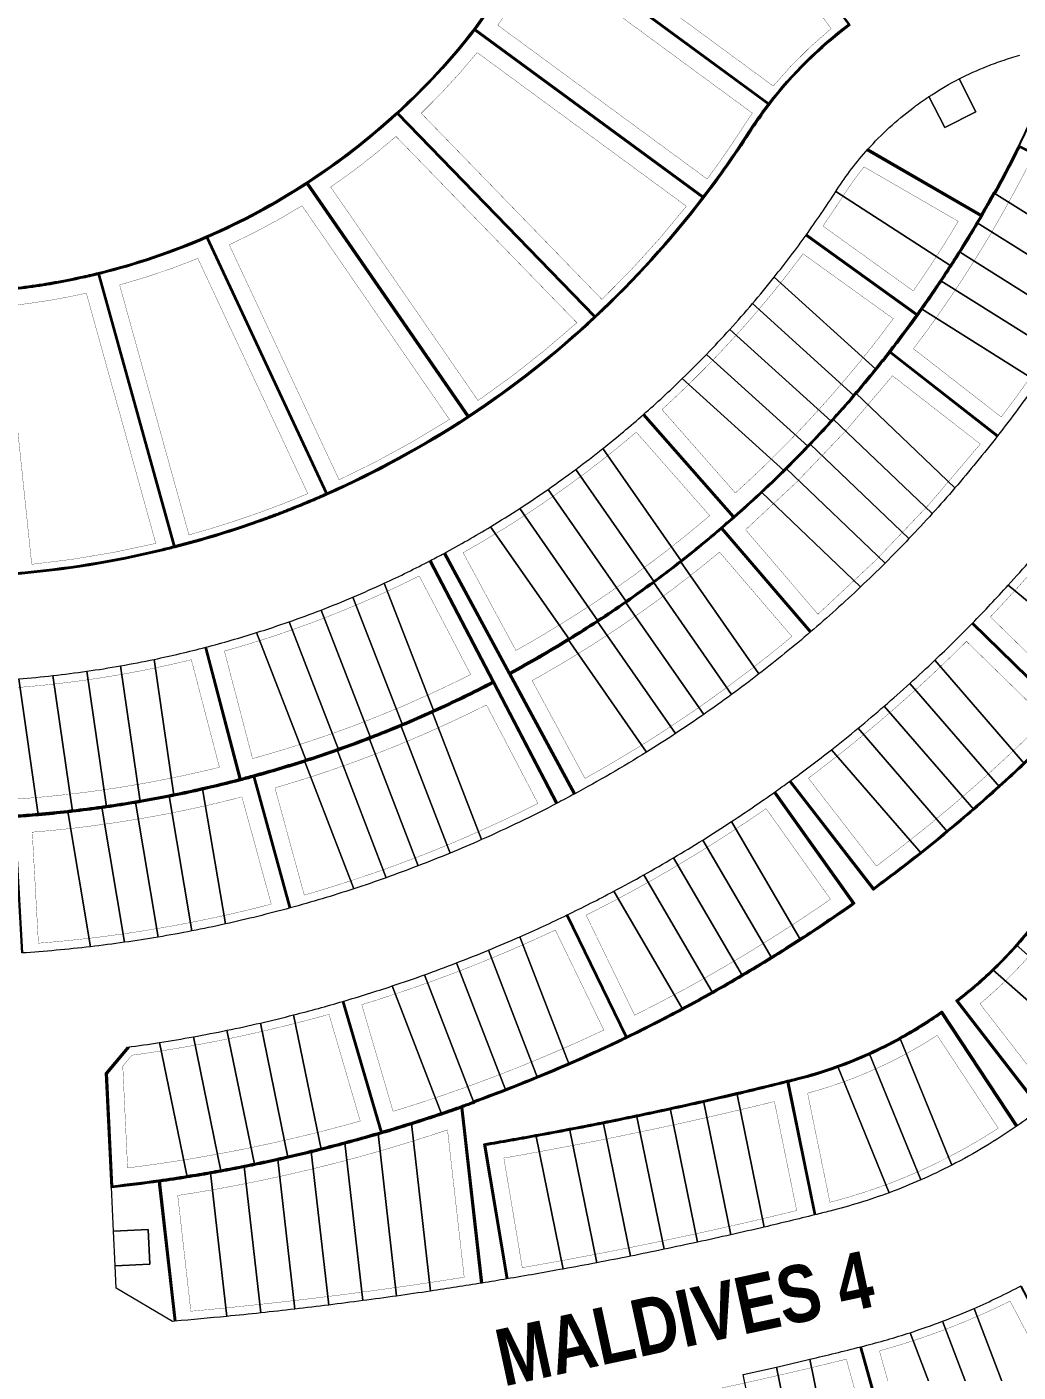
# Model space of a CAD drawing. Header units: centimetres. Extents: x -6122352 to 6876996, y -1694241 to 2592194.
# Drawn here: x 514355 to 688178, y -564346 to -328397 of the extents above; entities that cross this region are included whole.
import ezdxf

# ---------------------------------------------------------------- set-up
doc = ezdxf.new("R2010")
doc.units = ezdxf.units.CM
doc.header["$MEASUREMENT"] = 0
doc.linetypes.add('XR-AR-END-SETTING OUT PLAN$0$23261-XR-AR-SI-GF$0$HIDDEN', pattern=[0.375, 0.25, -0.125])
for name, color, linetype, lineweight, true_color in [('08-Compound Wall-2', 6, 'Continuous', 25, 0xff00ff), ('23585-XR-AR-DAMAC PLOT LIMITS$0$1-End units', 7, 'Continuous', 5, 0xf8991e), ('23585-XR-AR-DAMAC PLOT LIMITS$0$1-Open Space', 7, 'Continuous', 5, 0x90cf5a), ('23585-XR-AR-DAMAC PLOT LIMITS$0$1-Utility', 7, 'Continuous', 5, 0x8db1ff)]:
    doc.layers.add(name, color=color, linetype=linetype, lineweight=lineweight, true_color=true_color)
for name, color, linetype, lineweight in [('23585-XR-AR-BOUNDARY WALLS AND SETBACKS$0$A-ANNO-TEXT', 3, 'Continuous', 25), ('23585-XR-AR-DAMAC PLOT LIMITS$0$1-Mid units', 41, 'Continuous', 5), ('23585-XR-AR-DAMAC PLOT LIMITS$0$1-V75', 142, 'Continuous', 5), ('A-ANNO-TEXT', 3, 'Continuous', 25)]:
    doc.layers.add(name, color=color, linetype=linetype, lineweight=lineweight)
for name, color, linetype in [('23585-XR-AR-BOUNDARY WALLS AND SETBACKS$0$cluster name', 2, 'Continuous'), ('23585-XR-AR-BOUNDARY WALLS AND SETBACKS$0$setback', 7, 'XR-AR-END-SETTING OUT PLAN$0$23261-XR-AR-SI-GF$0$HIDDEN'), ('@MI-REF LAYER', 7, 'Continuous')]:
    doc.layers.add(name, color=color, linetype=linetype)
doc.styles.add('23585-XR-AR-BOUNDARY WALLS AND SETBACKS$0$Arial', font='arialbd.ttf')

# ---------------------------------------------------------------- blocks, each defined once
blk = doc.blocks.new('23585-XR-AR-BOUNDARY WALLS AND SETBACKS$0$A$Cfa569a08')
at = {"layer": '23585-XR-AR-BOUNDARY WALLS AND SETBACKS$0$cluster name', "style": '23585-XR-AR-BOUNDARY WALLS AND SETBACKS$0$Arial', "width": 0.8}
blk.add_text('MALDIVES 4', height=10, rotation=59.7301, dxfattribs=at).set_placement((497213.63, 2768954.91, -3))
blk = doc.blocks.new('23585-XR-AR-BOUNDARY WALLS AND SETBACKS')
at = {"layer": '08-Compound Wall-2'}
for points in [[(497078.49, 2769161.01, 0.067271), (497079.28, 2769141.16, 0.020833), (497080.6, 2769135.13, -0.020343), (497083.57, 2769121.62, -0.041687), (497086.18, 2769093.45, -0.041688), (497084.08, 2769065.22, -0.041689), (497077.34, 2769037.74, -0.002222), (497076.85, 2769036.31, -0.00208), (497076.38, 2769034.98, -0.006034), (497074.96, 2769031.13, -0.001207), (497074.67, 2769030.36, -0.001207), (497074.37, 2769029.6, -0.001207), (497074.07, 2769028.83, -0.001207), (497073.76, 2769028.07, -0.005075), (497072.43, 2769024.89, -0.021432), (497066.12, 2769011.76, -0.00351), (497064.96, 2769009.63, -0.038114), (497050.75, 2768988, -0.006777)], [(497010.57, 2769017.78, 0.021006), (497016.45, 2769025.96, 0.001996), (497016.96, 2769026.73, 0.001615), (497017.29, 2769027.24, 0.010172), (497019.84, 2769031.42), (497019.99, 2769031.67, 0.006658), (497021.56, 2769034.45, 0.041691), (497029.63, 2769052.73, 0.04169), (497034.55, 2769072.09, 0.041713), (497036.2, 2769092, 0.041709), (497034.52, 2769111.91, 0.001279), (497032.02, 2769123.3)], [(497096.72, 2769148.58), (497118.64, 2769155.47, 0.005374), (497117.22, 2769159.81), (497117.32, 2769159.84, 0.010926), (497114.16, 2769168.56, 0.010882), (497110.63, 2769177.1, 0.010869), (497106.75, 2769185.47), (497128.29, 2769196.05)], [(497149.14, 2769131.51), (497125.58, 2769127.51, 0.00942), (497124.09, 2769135.37, 0.001509), (497123.82, 2769136.63, 0.007072), (497122.47, 2769142.48, 0.003689), (497121.7, 2769145.52, 0.003378), (497120.96, 2769148.29, 0.007066), (497119.29, 2769154.06, 0.006946), (497117.48, 2769159.68), (497117.58, 2769159.7, 0.000131), (497117.54, 2769159.81, 0.010926), (497114.38, 2769168.54), (497136.58, 2769177.13)], [(497096.78, 2769148.39), (497118.7, 2769155.28, -0.008652), (497120.77, 2769148.24, -0.003378), (497121.51, 2769145.47, -0.010761), (497123.63, 2769136.59, -0.001392), (497123.87, 2769135.43), (497100.48, 2769130.54)], [(497164.55, 2769147.91), (497187.86, 2769153.18, -0.010096), (497190.11, 2769142.16, -0.002155), (497190.54, 2769139.8), (497190.44, 2769139.76, -0.003213), (497191.03, 2769136.24, -0.005385), (497191.92, 2769130.31, -0.005386), (497192.69, 2769124.36, -0.005387), (497193.32, 2769118.39, -0.009926), (497194.16, 2769107.37), (497170.39, 2769106.06)], [(497241.25, 2769057.12), (497217.34, 2769059.11, 0.027427), (497217.59, 2769067.5), (497217.58, 2769067.7, 0.018957), (497217.21, 2769073.5), (497217.18, 2769073.69, 0.018953), (497216.35, 2769079.44), (497216.32, 2769079.63, 0.026742), (497214.39, 2769087.59), (497214.35, 2769087.74, 0.017436), (497212.62, 2769092.8), (497211.41, 2769096.01), (497209.28, 2769101.62), (497207.15, 2769107.23), (497205.02, 2769112.83), (497202.89, 2769118.44), (497200.76, 2769124.05), (497198.63, 2769129.66), (497195.38, 2769138.22), (497217.82, 2769146.74)], [(497100.52, 2769130.34), (497123.91, 2769135.23, -0.00942), (497125.4, 2769127.38, -0.004584), (497126.01, 2769123.54, -0.007072), (497126.83, 2769117.59, -0.007066), (497127.47, 2769111.63, -0.007067), (497127.94, 2769105.65, -0.007072), (497128.25, 2769099.65, -0.014004), (497128.35, 2769087.77), (497104.45, 2769088.25)], [(497152.36, 2769084.09), (497128.47, 2769084.89, 0.01739), (497128.45, 2769099.66, 0.007072), (497128.14, 2769105.66, 0.007067), (497127.67, 2769111.64, 0.007066), (497127.02, 2769117.61, 0.007072), (497126.21, 2769123.57, 0.004466), (497125.61, 2769127.31), (497149.18, 2769131.31)], [(497194.36, 2769107.28, -0.01009), (497194.76, 2769096.05, -0.005386), (497194.78, 2769090.04, -0.005384), (497194.68, 2769084.05, -0.005384), (497194.44, 2769078.05, -0.005388), (497194.08, 2769072.06, -0.00948), (497193.13, 2769061.54), (497169.2, 2769063.53)], [(497170.4, 2769105.86), (497194.17, 2769107.17, -0.01), (497194.56, 2769096.04, -0.005386), (497194.58, 2769090.05, -0.005384), (497194.48, 2769084.05, -0.005384), (497194.25, 2769078.06, -0.005388), (497193.88, 2769072.07, -0.009305), (497192.95, 2769061.75), (497169.22, 2769063.73)], [(497241.27, 2769057.32), (497217.55, 2769059.29, 0.026774), (497217.79, 2769067.51), (497217.78, 2769067.71, 0.018958), (497217.4, 2769073.52), (497217.38, 2769073.71, 0.018953), (497216.55, 2769079.47), (497216.51, 2769079.67, 0.026424), (497214.61, 2769087.56), (497237.33, 2769094.64)], [(497104.45, 2769088.05), (497128.34, 2769087.57, -0.003268), (497128.27, 2769084.8, -0.010736), (497127.77, 2769075.7), (497127.76, 2769075.54, -0.00689), (497127.23, 2769069.72), (497127.21, 2769069.57, -0.006884), (497126.52, 2769063.76), (497126.5, 2769063.61, -0.006884), (497125.64, 2769057.83), (497125.61, 2769057.68, -0.00689), (497124.59, 2769051.92), (497124.56, 2769051.77, -0.013888), (497122.01, 2769040.26), (497098.84, 2769046.1)], [(497145.38, 2769034.37), (497122.21, 2769040.21, 0.013888), (497124.76, 2769051.73), (497124.79, 2769051.88, 0.00689), (497125.81, 2769057.65), (497125.84, 2769057.8, 0.006884), (497126.69, 2769063.58), (497126.72, 2769063.74, 0.006884), (497127.41, 2769069.54), (497127.43, 2769069.7, 0.00689), (497127.96, 2769075.53), (497127.97, 2769075.68, 0.010619), (497128.47, 2769084.69), (497152.35, 2769083.89)], [(497168.82, 2769060.27), (497192.44, 2769057.33, -0.010047), (497190.82, 2769046.26, -0.005388), (497189.78, 2769040.35, -0.005385), (497188.6, 2769034.47, -0.005384), (497187.3, 2769028.62, -0.005386), (497185.88, 2769022.79, -0.009824), (497182.96, 2769012.25), (497160.15, 2769019.07)], [(497168.84, 2769060.47), (497192.66, 2769057.51, -0.010227), (497191.02, 2769046.23, -0.005388), (497189.97, 2769040.32, -0.005385), (497188.8, 2769034.43, -0.005384), (497187.5, 2769028.57, -0.005386), (497186.07, 2769022.74, -0.035964), (497173.38, 2768984.78), (497173.47, 2768984.75, -0.002073), (497172.58, 2768982.62), (497197.67, 2768964.37)], [(497200.07, 2768968.06), (497179.93, 2768981.11, 0.003283), (497184.89, 2768988.88, 0.002139), (497188.06, 2768993.97, 0.002139), (497191.19, 2768999.09, 0.002138), (497194.27, 2769004.24, 0.002138), (497197.31, 2769009.41, 0.002139), (497200.31, 2769014.61, 0.002139), (497203.26, 2769019.84, 0.003263), (497207.68, 2769027.86, 0.000562), (497208.43, 2769029.24, 0.024609), (497211.68, 2769036.04, 0.019588), (497213.77, 2769041.66, 0.019645), (497215.43, 2769047.45, 0.028433), (497217.01, 2769056.01), (497240.72, 2769052.2)], [(497228.34, 2769015.59), (497207.9, 2769027.84, 0.000529), (497208.61, 2769029.15, 0.024609), (497211.86, 2769035.97, 0.019588), (497213.96, 2769041.6, 0.019645), (497215.62, 2769047.4, 0.02776), (497217.18, 2769055.78), (497240.68, 2769052.01)], [(497098.06, 2769043.11), (497121.15, 2769036.94, -0.013563), (497117.87, 2769025.91), (497117.79, 2769025.65, -0.00675), (497115.93, 2769020.23), (497115.83, 2769019.98, -0.006745), (497113.82, 2769014.62), (497113.72, 2769014.36, -0.006745), (497111.56, 2769009.06), (497111.45, 2769008.81, -0.006751), (497109.14, 2769003.57), (497109.02, 2769003.32, -0.01092), (497104.97, 2768994.99, -0.002787), (497103.88, 2768992.89), (497082.75, 2769004.05)], [(497126.46, 2768984.07), (497105.2, 2768994.98, 0.010802), (497109.21, 2769003.24), (497109.32, 2769003.49, 0.006751), (497111.64, 2769008.73), (497111.74, 2769008.98, 0.006745), (497113.91, 2769014.29), (497114.01, 2769014.54, 0.006745), (497116.02, 2769019.91), (497116.11, 2769020.17, 0.006751), (497117.98, 2769025.59), (497118.06, 2769025.85, 0.013563), (497121.35, 2769036.89), (497144.44, 2769030.73)], [(497261.87, 2769033.69), (497288.29, 2769026.77, -0.004841), (497287.6, 2769025.3, -0.00126), (497285.89, 2769021.8, -0.001938), (497283.23, 2769016.42), (497282.84, 2769015.63, -0.001654), (497280.53, 2769011.07), (497280.12, 2769010.26, -0.001647), (497277.78, 2769005.73), (497277.35, 2769004.9, -0.00251), (497273.73, 2768998.03, -0.001101), (497272.12, 2768995.03), (497250.8, 2769005.85)], [(497200.18, 2768968.23), (497180.21, 2768981.17, 0.003212), (497185.06, 2768988.77, 0.002139), (497188.23, 2768993.87, 0.002139), (497191.36, 2768998.99, 0.002138), (497194.45, 2769004.14, 0.002138), (497197.49, 2769009.31, 0.002139), (497200.48, 2769014.51, 0.002139), (497203.44, 2769019.74, 0.003225), (497207.8, 2769027.67), (497228.23, 2769015.42)], [(497160.1, 2769018.88), (497182.9, 2769012.06, -0.009879), (497179.54, 2769001.59, -0.005387), (497177.53, 2768995.93, -0.005385), (497175.4, 2768990.33, -0.005478), (497173.12, 2768984.67), (497173.21, 2768984.64, -0.001869), (497172.4, 2768982.72, -0.003427), (497170.88, 2768979.22, -0.004967), (497168.59, 2768974.18, -0.004842), (497166.26, 2768969.31), (497144.81, 2768979.84)], [(497250.71, 2769005.67), (497272.03, 2768994.85, -0.001793), (497269.37, 2768989.98, -0.001676), (497266.86, 2768985.44), (497266.47, 2768984.73, -0.0016), (497263.92, 2768980.21), (497263.52, 2768979.5), (497260.94, 2768975), (497260.73, 2768974.65), (497260.53, 2768974.3), (497257.91, 2768969.82), (497257.71, 2768969.47), (497257.5, 2768969.12, -0.002956), (497254.85, 2768964.66, -0.002956), (497252.81, 2768961.26, -0.003048), (497248.11, 2768953.61), (497232.49, 2768964.95), (497231.14, 2768971.59)], [(497082.65, 2769003.87), (497103.79, 2768992.71, -0.007897), (497100.56, 2768986.84, -0.006093), (497097.95, 2768982.37, -0.000979), (497097.52, 2768981.66, -0.006093), (497094.78, 2768977.28, -0.000973), (497094.33, 2768976.58, -0.006093), (497091.47, 2768972.28, -0.000974), (497091, 2768971.59, -0.006093), (497088.02, 2768967.37, -0.000979), (497087.53, 2768966.7, -0.006093), (497084.43, 2768962.56, -0.004985), (497081.81, 2768959.23, -0.004598), (497079.35, 2768956.21, -0.001396), (497077.07, 2768953.49), (497058.77, 2768968.85)], [(497100.52, 2768944.03), (497082.03, 2768959.18, 0.004869), (497084.58, 2768962.44, 0.006093), (497087.69, 2768966.58, 0.000979), (497088.18, 2768967.25, 0.006093), (497091.16, 2768971.48, 0.000973), (497091.63, 2768972.16, 0.006093), (497094.5, 2768976.47, 0.000973), (497094.95, 2768977.17, 0.006093), (497097.69, 2768981.56, 0.000979), (497098.12, 2768982.27, 0.006093), (497100.74, 2768986.74, 0.008015), (497104.01, 2768992.71, 0.002787), (497105.11, 2768994.81), (497126.37, 2768983.89)], [(497166.33, 2768920.27), (497146.38, 2768934.77, 0.004334), (497149.07, 2768938.78, 0.00371), (497151.32, 2768942.26, 0.001677), (497152.32, 2768943.84, 0.003721), (497154.49, 2768947.37, 0.001663), (497155.45, 2768948.96, 0.003747), (497157.56, 2768952.56, 0.001638), (497158.47, 2768954.14, 0.003783), (497160.53, 2768957.83, 0.001603), (497161.38, 2768959.4, 0.003832), (497163.38, 2768963.17, 0.005454), (497166.13, 2768968.59), (497166.4, 2768969.13, 0.004932), (497168.77, 2768974.09, 0.004966), (497171.06, 2768979.13, 0.003224), (497172.5, 2768982.43), (497197.55, 2768964.21)], [(497144.72, 2768979.66), (497166.18, 2768969.13), (497165.95, 2768968.68, -0.005454), (497163.21, 2768963.26, -0.003832), (497161.21, 2768959.49, -0.001603), (497160.35, 2768957.92, -0.003784), (497158.3, 2768954.24, -0.001638), (497157.39, 2768952.66, -0.003747), (497155.28, 2768949.06, -0.001663), (497154.32, 2768947.47, -0.003721), (497152.15, 2768943.94, -0.001677), (497151.15, 2768942.36, -0.00371), (497148.9, 2768938.89, -0.004511), (497146.11, 2768934.72, -0.007343), (497141.39, 2768928.04), (497126.14, 2768940.72), (497125.33, 2768946.69)], [(497166.21, 2768920.11), (497146.27, 2768934.61, -0.007531), (497141.43, 2768927.75), (497125.95, 2768940.62), (497125.16, 2768946.45)]]:
    blk.add_lwpolyline(points, format="xyb", dxfattribs=at)
for points in [[(497079.06, 2769141.22), (497030.29, 2769131.57, -0.071131), (497028.52, 2769165.44), (497078.28, 2769160.93, 0.066613)], [(497083.35, 2769121.68), (497034.7, 2769112.04, 0.001269), (497032.21, 2769123.35), (497030.68, 2769129.67, -0.003641), (497030.33, 2769131.38), (497079.1, 2769141.02, 0.020482), (497080.4, 2769135.08, -0.020202)], [(497085.98, 2769093.54), (497036.4, 2769092.1, 0.041292), (497034.73, 2769111.85), (497083.39, 2769121.49, -0.041392)], [(497083.9, 2769065.35), (497034.77, 2769072.16, 0.041296), (497036.4, 2769091.9), (497085.98, 2769093.34, -0.041393)], [(497077.18, 2769037.9), (497029.85, 2769052.76, 0.041274), (497034.73, 2769071.96), (497083.87, 2769065.15, -0.041393)], [(497065.99, 2769011.94), (497021.78, 2769034.45, 0.041274), (497029.79, 2769052.58), (497077.11, 2769037.71, -0.002069), (497076.66, 2769036.38, -0.00208), (497076.19, 2769035.04, -0.006034), (497074.77, 2769031.2, -0.001207), (497074.48, 2769030.43, -0.001207), (497074.18, 2769029.67, -0.001207), (497073.88, 2769028.91, -0.001207), (497073.57, 2769028.15, -0.005075), (497072.25, 2769024.97, -0.02129)], [(497050.65, 2768988.19), (497010.79, 2769017.74, 0.020786), (497016.62, 2769025.85, 0.001995), (497017.12, 2769026.62, 0.001614), (497017.46, 2769027.13, 0.010172), (497020.01, 2769031.32), (497020.16, 2769031.57, 0.006462), (497021.69, 2769034.28), (497065.9, 2769011.76, -0.003418), (497064.79, 2769009.72, -0.037972)]]:
    blk.add_lwpolyline(points, format="xyb", close=True, dxfattribs=at)
for points in [[(497125.61, 2769127.31), (497149.18, 2769131.31)], [(497125.61, 2769127.31), (497149.18, 2769131.31)], [(497145.33, 2769034.18), (497098.79, 2769045.9)], [(497098.11, 2769043.3), (497144.49, 2769030.92)]]:
    blk.add_lwpolyline(points, dxfattribs=at)
at = {"layer": '23585-XR-AR-BOUNDARY WALLS AND SETBACKS$0$setback', "ltscale": 40, "const_width": 0.05}
for points in [[(497147.16, 2769134.11), (497127.93, 2769130.85, 0.006054), (497126.93, 2769135.97, 0.001509), (497126.66, 2769137.24, 0.007072), (497125.29, 2769143.17, 0.003689), (497124.51, 2769146.25, 0.003378), (497123.76, 2769149.06, 0.007066), (497122.06, 2769154.91, 0.001821), (497121.59, 2769156.4, 0.005249), (497120.19, 2769160.7, 0.00756), (497118.02, 2769166.84), (497136.21, 2769173.88, -0.009267), (497139.09, 2769165.67, -0.006353), (497140.9, 2769159.98, -0.006348), (497142.55, 2769154.26, -0.006349), (497144.06, 2769148.49, -0.006353), (497145.43, 2769142.68, -0.009308)], [(497101.33, 2769133.68, 0.008318), (497099.84, 2769139.81), (497099.75, 2769140.16, -0.027476), (497098.55, 2769146.01), (497116.75, 2769151.74, -0.005303), (497117.97, 2769147.47, -0.003378), (497118.7, 2769144.74, -0.008687), (497120.42, 2769137.67)], [(497171.71, 2769109.04, 0.006072), (497171.22, 2769115.24, 0.005895), (497170.6, 2769121.24, 0.005892), (497169.84, 2769127.23, 0.005892), (497168.93, 2769133.2, 0.005896), (497167.89, 2769139.15, 0.006239), (497166.63, 2769145.41), (497185.65, 2769149.71, -0.007464), (497187.26, 2769141.64, -0.005386), (497188.27, 2769135.79, -0.005385), (497189.15, 2769129.92, -0.005386), (497189.91, 2769124.03, -0.005387), (497190.54, 2769118.13, -0.007294), (497191.18, 2769110.11)], [(497081.54, 2769124.28), (497036.83, 2769115.42, 0.00096), (497034.94, 2769123.98), (497033.71, 2769129.09), (497078.38, 2769137.93, 0.010809), (497079.15, 2769134.75, -0.015935)], [(497102.56, 2769127.81), (497121.65, 2769131.8, -0.005954), (497122.54, 2769126.89, -0.004584), (497123.15, 2769123.1, -0.007072), (497123.95, 2769117.24, -0.007066), (497124.58, 2769111.36, -0.007067), (497125.05, 2769105.46, -0.007072), (497125.35, 2769099.55, -0.010537), (497125.49, 2769090.73), (497105.99, 2769091.12, 0.008365), (497105.91, 2769097.47, 0.007976), (497105.63, 2769103.51, 0.007967), (497105.17, 2769109.54, 0.007968), (497104.51, 2769115.56, 0.007976), (497103.66, 2769121.55, 0.008365)], [(497084.63, 2769096.4), (497039.16, 2769095.09, 0.029487), (497037.93, 2769109.52), (497082.59, 2769118.37, -0.032771), (497084.63, 2769096.4, -0.032771)], [(497172.05, 2769103.04), (497191.52, 2769104.12, -0.007369), (497191.76, 2769096, -0.005386), (497191.78, 2769090.06, -0.005384), (497191.68, 2769084.13, -0.005384), (497191.45, 2769078.2, -0.005388), (497191.09, 2769072.27, -0.006829), (497190.45, 2769064.77), (497171.02, 2769066.39, 0.006111), (497171.56, 2769072.62, 0.005895), (497171.95, 2769078.65, 0.005892), (497172.19, 2769084.68, 0.005892), (497172.29, 2769090.71, 0.005895), (497172.24, 2769096.75, 0.006144)], [(497239.97, 2769060.24), (497220.52, 2769061.85, 0.017979), (497220.59, 2769067.58), (497220.58, 2769067.78, 0.018968), (497220.19, 2769073.8), (497220.17, 2769074.01, 0.018964), (497219.3, 2769079.98), (497219.27, 2769080.18, 0.017425), (497218.06, 2769085.59), (497236.7, 2769091.4, -0.024331), (497238.75, 2769081.98), (497238.78, 2769081.79, -0.014425), (497239.55, 2769076.12), (497239.57, 2769075.93, -0.014424), (497240, 2769070.23), (497240.01, 2769070.03, -0.024708)], [(497083.04, 2769068.4), (497037.98, 2769074.64, 0.02949), (497039.17, 2769089.08), (497084.68, 2769090.4, -0.032771), (497083.04, 2769068.4, -0.032771)], [(497105.87, 2769085.12), (497125.37, 2769084.73, -0.010539), (497124.88, 2769075.92), (497124.87, 2769075.76, -0.00689), (497124.34, 2769070.02), (497124.33, 2769069.87, -0.006884), (497123.64, 2769064.15), (497123.62, 2769064, -0.006884), (497122.78, 2769058.3), (497122.75, 2769058.15, -0.00689), (497121.74, 2769052.47), (497121.71, 2769052.31, -0.01054), (497119.86, 2769043.69), (497100.95, 2769048.45, 0.008551), (497102.33, 2769054.8, 0.007976), (497103.42, 2769060.75, 0.007967), (497104.31, 2769066.73, 0.007968), (497105.02, 2769072.74, 0.007975), (497105.54, 2769078.77, 0.008365)], [(497150.74, 2769081.04, -0.009162), (497150.18, 2769072.46, -0.006353), (497149.61, 2769066.52, -0.006349), (497148.89, 2769060.6, -0.006349), (497148.03, 2769054.7, -0.006353), (497147.01, 2769048.82, -0.012366), (497144.59, 2769037.46), (497125.68, 2769042.22, 0.01064), (497127.61, 2769051.18), (497127.64, 2769051.34, 0.00689), (497128.67, 2769057.18), (497128.7, 2769057.33, 0.006884), (497129.57, 2769063.2), (497129.59, 2769063.35, 0.006884), (497130.29, 2769069.24), (497130.31, 2769069.4, 0.00689), (497130.85, 2769075.3), (497130.86, 2769075.46, 0.007252), (497131.25, 2769081.69), (497150.74, 2769081.04)], [(497076.84, 2769041.04), (497033.43, 2769054.68, 0.029473), (497037, 2769068.72), (497082.1, 2769062.47, -0.032772), (497076.84, 2769041.04, -0.032772)], [(497169.94, 2769057.31), (497189.3, 2769054.9, -0.007505), (497188.06, 2769046.72, -0.005388), (497187.03, 2769040.87, -0.005385), (497185.86, 2769035.05, -0.005384), (497184.58, 2769029.26, -0.005386), (497183.17, 2769023.49, -0.007193), (497181.09, 2769015.84), (497162.4, 2769021.42, 0.006091), (497164.05, 2769027.44, 0.005895), (497165.5, 2769033.3, 0.005892), (497166.81, 2769039.2, 0.005893), (497167.98, 2769045.12, 0.005897), (497169.01, 2769051.07, 0.006158)], [(497228.43, 2769018.92), (497211.67, 2769028.96, 0.020551), (497214.44, 2769034.89, 0.019589), (497216.62, 2769040.73, 0.019645), (497218.34, 2769046.74, 0.018688), (497219.54, 2769052.57), (497238.79, 2769049.47, -0.025833), (497236.6, 2769039.48, -0.014939), (497234.87, 2769033.81, -0.014913), (497232.81, 2769028.28, -0.026082)], [(497074.92, 2769035.36, -0.00584), (497073.56, 2769031.66, -0.001207), (497073.27, 2769030.9, -0.001207), (497072.97, 2769030.15, -0.001207), (497072.67, 2769029.39, -0.001207), (497072.37, 2769028.64, -0.005075), (497071.05, 2769025.48, -0.017023), (497066.18, 2769015.1), (497025.63, 2769035.75, 0.029475), (497031.48, 2769049)], [(497098.77, 2769040.02), (497117.61, 2769034.99, -0.010214), (497115.12, 2769026.81), (497115.03, 2769026.56, -0.00675), (497113.2, 2769021.21), (497113.1, 2769020.96, -0.006745), (497111.12, 2769015.67), (497111.02, 2769015.42, -0.006745), (497108.89, 2769010.19), (497108.78, 2769009.94, -0.00675), (497106.5, 2769004.78), (497106.39, 2769004.53, -0.010241), (497102.65, 2768996.82), (497085.41, 2769005.92, 0.008365), (497088.19, 2769011.63, 0.007976), (497090.66, 2769017.16, 0.007968), (497092.95, 2769022.76, 0.007967), (497095.07, 2769028.43, 0.007976), (497097, 2769034.16, 0.008065)], [(497126.43, 2768987.34), (497109.08, 2768996.25, 0.007437), (497111.84, 2769002.03), (497111.96, 2769002.28, 0.006751), (497114.3, 2769007.6), (497114.41, 2769007.85, 0.006745), (497116.61, 2769013.23), (497116.71, 2769013.49, 0.006745), (497118.75, 2769018.93), (497118.84, 2769019.19, 0.006751), (497120.73, 2769024.68), (497120.82, 2769024.95, 0.010314), (497123.41, 2769033.44), (497142.25, 2769028.41, -0.012364), (497138.83, 2769017.32, -0.006353), (497136.87, 2769011.68, -0.006349), (497134.76, 2769006.1, -0.006349), (497132.51, 2769000.58, -0.006353), (497130.12, 2768995.12, -0.009162)], [(497063.35, 2769009.81, -0.032774), (497051.36, 2768991.28), (497014.8, 2769018.37, 0.014735), (497018.96, 2769024.31, 0.001991), (497019.48, 2769025.1, 0.00161), (497019.82, 2769025.63, 0.010172), (497022.43, 2769029.91), (497022.58, 2769030.16, 0.000733), (497022.76, 2769030.47)], [(497253.5, 2769007.73, 0.012055), (497256.16, 2769013.22, 0.012008), (497258.54, 2769018.81, 0.012005), (497260.65, 2769024.51, 0.012451), (497262.55, 2769030.51), (497284.16, 2769024.85, -0.000642), (497283.29, 2769023.08, -0.001938), (497280.64, 2769017.72), (497280.24, 2769016.93, -0.001654), (497277.94, 2769012.38), (497277.53, 2769011.58, -0.001647), (497275.21, 2769007.06), (497274.78, 2769006.24, -0.00251), (497271.17, 2768999.4, -0.000184), (497270.91, 2768998.9)], [(497200.44, 2768971.4), (497184.08, 2768982, 0.002219), (497187.43, 2768987.28, 0.002139), (497190.61, 2768992.4, 0.002139), (497193.76, 2768997.54, 0.002138), (497196.85, 2769002.71, 0.002138), (497199.91, 2769007.9, 0.002139), (497202.92, 2769013.12, 0.002139), (497205.88, 2769018.37, 0.002152), (497208.82, 2769023.68), (497225.56, 2769013.65, -0.00214), (497222.55, 2769008.23, -0.002068), (497219.6, 2769003.01, -0.002068), (497216.61, 2768997.83, -0.002068), (497213.57, 2768992.67, -0.002068), (497210.49, 2768987.53, -0.002068), (497207.37, 2768982.42, -0.002068), (497204.21, 2768977.34, -0.002429)], [(497160.69, 2769015.67), (497179.37, 2769010.09, -0.007247), (497176.89, 2769002.49, -0.005387), (497174.9, 2768996.9, -0.005385), (497172.8, 2768991.35, -0.005385), (497170.57, 2768985.85, -0.001961), (497169.73, 2768983.85, -0.003427), (497168.23, 2768980.39, -0.004967), (497165.96, 2768975.4, -0.00221), (497164.92, 2768973.2), (497147.42, 2768981.79, 0.005953), (497149.97, 2768987.33, 0.005895), (497152.37, 2768992.87, 0.005892), (497154.64, 2768998.46, 0.005892), (497156.78, 2769004.11, 0.005895), (497158.78, 2769009.81, 0.006023)], [(497250.66, 2769002.45), (497268.06, 2768993.61, -0.000829), (497266.83, 2768991.37, -0.001676), (497264.33, 2768986.85), (497263.93, 2768986.14, -0.001599), (497261.4, 2768981.64), (497261, 2768980.94), (497258.42, 2768976.45), (497258.22, 2768976.1), (497258.02, 2768975.75), (497255.41, 2768971.28), (497255.21, 2768970.94), (497255, 2768970.59, -0.002964), (497252.36, 2768966.15, -0.002967), (497250.33, 2768962.77, -0.002023), (497247.23, 2768957.7), (497233.22, 2768967.88), (497232.57, 2768971.07), (497235.64, 2768976.18), (497238.71, 2768981.34), (497241.74, 2768986.54), (497244.72, 2768991.76, 0.002002), (497247.66, 2768997, 0.002067)], [(497061.78, 2768970.11, 0.000221), (497062.12, 2768970.53, 0.007769), (497065.82, 2768975.12, 0.007976), (497069.47, 2768979.95, 0.007968), (497072.96, 2768984.89, 0.007967), (497076.29, 2768989.94, 0.007976), (497079.46, 2768995.1, 0.008365), (497082.61, 2769000.62), (497099.85, 2768991.51, -0.004431), (497098.04, 2768988.27, -0.006093), (497095.46, 2768983.87, -0.000979), (497095.04, 2768983.17, -0.006093), (497092.34, 2768978.84, -0.000973), (497091.9, 2768978.16, -0.006093), (497089.07, 2768973.91, -0.000974), (497088.61, 2768973.24, -0.006093), (497085.67, 2768969.07, -0.000979), (497085.19, 2768968.41, -0.006093), (497082.13, 2768964.33, -0.004985), (497079.55, 2768961.04, -0.004598), (497077.12, 2768958.06, -0.000251), (497076.71, 2768957.57), (497061.78, 2768970.11)], [(497101.16, 2768947.26), (497086.07, 2768959.62, 0.00154), (497086.88, 2768960.67, 0.006093), (497090.03, 2768964.87, 0.000979), (497090.53, 2768965.55, 0.006093), (497093.55, 2768969.84, 0.000973), (497094.03, 2768970.53, 0.006093), (497096.93, 2768974.9, 0.000973), (497097.39, 2768975.6, 0.006093), (497100.17, 2768980.05, 0.000979), (497100.6, 2768980.77, 0.006093), (497103.26, 2768985.3, 0.007436), (497106.34, 2768990.91), (497123.69, 2768982, -0.009163), (497119.53, 2768974.47, -0.006353), (497116.48, 2768969.35, -0.006348), (497113.3, 2768964.3, -0.006349), (497110, 2768959.34, -0.006353), (497106.57, 2768954.45, -0.009587)], [(497166.82, 2768923.37), (497150.3, 2768935.39, 0.001923), (497151.49, 2768937.19, 0.00371), (497153.76, 2768940.7, 0.001677), (497154.77, 2768942.3, 0.003721), (497156.97, 2768945.86, 0.001663), (497157.94, 2768947.47, 0.003747), (497160.08, 2768951.11, 0.001638), (497160.99, 2768952.71, 0.003783), (497163.07, 2768956.43, 0.001603), (497163.93, 2768958.02, 0.003832), (497165.96, 2768961.83, 0.005455), (497168.74, 2768967.31), (497169, 2768967.85, 0.004934), (497171.4, 2768972.87, 0.004966), (497173.72, 2768977.96, 0.000087), (497173.76, 2768978.05), (497194.8, 2768962.75, -0.002144), (497191.36, 2768957.58, -0.002069), (497187.99, 2768952.63, -0.002068), (497184.58, 2768947.71, -0.002068), (497181.13, 2768942.81, -0.002068), (497177.64, 2768937.94, -0.002068), (497174.11, 2768933.11, -0.002068), (497170.54, 2768928.3, -0.002132), (497166.82, 2768923.37, -0.002132)], [(497144.78, 2768976.41), (497162.28, 2768967.81, -0.003275), (497160.64, 2768964.6, -0.003832), (497158.66, 2768960.87, -0.001604), (497157.81, 2768959.32, -0.003784), (497155.78, 2768955.68, -0.001638), (497154.88, 2768954.11, -0.003747), (497152.79, 2768950.55, -0.001663), (497151.84, 2768948.98, -0.003721), (497149.69, 2768945.48, -0.001677), (497148.7, 2768943.92, -0.00371), (497146.48, 2768940.49, -0.004511), (497143.71, 2768936.36, -0.004626), (497140.79, 2768932.17), (497127.06, 2768943.6), (497126.72, 2768946.07, 0.005028), (497129.61, 2768950.33, 0.005896), (497132.89, 2768955.41, 0.005892), (497136.05, 2768960.55, 0.005892), (497139.08, 2768965.77, 0.005896), (497141.99, 2768971.06, 0.005882)]]:
    blk.add_lwpolyline(points, format="xyb", close=True, dxfattribs=at)
for points in [[(497077.34, 2769143.84), (497032.51, 2769134.97, -0.058674), (497031.08, 2769162.29), (497076.77, 2769158.15, 0.047457), (497077.34, 2769143.84, 0.047457)], [(497148.16, 2769128.2), (497128.94, 2769124.94, -0.043406), (497131.45, 2769087.69), (497150.94, 2769087.04, 0.043986), (497148.16, 2769128.2, 0.043986)]]:
    blk.add_lwpolyline(points, format="xyb", dxfattribs=at)
at = {"layer": '23585-XR-AR-BOUNDARY WALLS AND SETBACKS$0$A-ANNO-TEXT'}
blk.add_blockref('23585-XR-AR-BOUNDARY WALLS AND SETBACKS$0$A$Cfa569a08', (0, 0), dxfattribs=at)
blk = doc.blocks.new('A$C9d9485f6')
at = {"layer": 'A-ANNO-TEXT', "rotation": 312.4881850805905}
blk.add_blockref('23585-XR-AR-BOUNDARY WALLS AND SETBACKS', (-2377088.53, -1504219.25), dxfattribs=at)
blk = doc.blocks.new('23585-XR-AR-DAMAC PLOT LIMITS')
at = {"layer": '23585-XR-AR-DAMAC PLOT LIMITS$0$1-End units', "color": 251, "true_color": 0x636466}
for points in [[(497140.52, 2769166.14), (497117.35, 2769159.74, 0.011044), (497114.16, 2769168.56), (497136.54, 2769177.23, -0.012461)], [(497120.86, 2769148.27, -0.003378), (497121.61, 2769145.5), (497098.39, 2769139.43), (497098.29, 2769139.78, -0.040074), (497096.72, 2769148.58), (497118.73, 2769155.5, -0.008888)], [(497123.72, 2769136.61, -0.001509), (497123.99, 2769135.35), (497100.5, 2769130.44, 0.012269), (497098.39, 2769139.43), (497121.61, 2769145.5, -0.010761)], [(497149.16, 2769131.41), (497125.5, 2769127.4, 0.009538), (497123.99, 2769135.35, 0.001509), (497123.72, 2769136.61), (497146.89, 2769143, -0.012503)], [(497125.5, 2769127.4, -0.004584), (497126.11, 2769123.55), (497102.17, 2769121.32, 0.012317), (497100.5, 2769130.44), (497123.99, 2769135.35, -0.009538)], [(497150.84, 2769119.73), (497126.86, 2769118.12, 0.006461), (497126.11, 2769123.55, 0.004584), (497125.5, 2769127.4), (497149.16, 2769131.41, -0.012482)], [(497194.36, 2769107.28), (497170.4, 2769105.96, 0.009), (497169.73, 2769115.1), (497193.52, 2769118.41, -0.010016)], [(497194.76, 2769096.05), (497170.74, 2769096.73, 0.009073), (497170.4, 2769105.96), (497194.36, 2769107.28, -0.01009)], [(497128.45, 2769087.67), (497104.45, 2769088.15, 0.012317), (497104.41, 2769097.42), (497128.35, 2769099.66, -0.014122)], [(497152.36, 2769083.99), (497128.37, 2769084.79, 0.003386), (497128.45, 2769087.67, 0.00766), (497128.48, 2769094.17), (497152.46, 2769095.79, -0.012483)], [(497128.45, 2769087.67, -0.003386), (497128.37, 2769084.79, -0.010736), (497127.87, 2769075.69), (497104.04, 2769078.88, 0.012317), (497104.45, 2769088.15)], [(497152.36, 2769083.99, -0.012357), (497151.68, 2769072.33), (497127.86, 2769075.54), (497127.87, 2769075.69, 0.010736), (497128.37, 2769084.79)], [(497194.08, 2769072.06, -0.00948), (497193.13, 2769061.54), (497169.2, 2769063.53, 0.009083), (497170.07, 2769072.73)], [(497241.25, 2769057.12), (497217.34, 2769059.11, 0.027427), (497217.59, 2769067.5), (497241.51, 2769070.1, -0.03228)], [(497192.66, 2769057.51, -0.010227), (497191.02, 2769046.23), (497167.53, 2769051.31, 0.009087), (497168.84, 2769060.47)], [(497240.72, 2769052.2, -0.033311), (497238.05, 2769039.08), (497215.43, 2769047.45, 0.028433), (497217.01, 2769056.01)], [(497124.69, 2769051.9), (497124.66, 2769051.75, -0.014124), (497122.06, 2769040.04), (497098.79, 2769045.9, 0.012503), (497100.86, 2769055.09)], [(497148.48, 2769048.54, -0.015562), (497145.33, 2769034.18), (497122.06, 2769040.04, 0.014124), (497124.66, 2769051.75)], [(497121.3, 2769037.11, -0.013798), (497117.97, 2769025.88), (497095.57, 2769034.62, 0.012017), (497098.11, 2769043.3)], [(497144.49, 2769030.92, -0.015558), (497140.26, 2769016.84), (497117.88, 2769025.62), (497117.97, 2769025.88, 0.013798), (497121.3, 2769037.11)], [(497234.2, 2769027.71, -0.027112), (497229.55, 2769017.85, -0.000918), (497228.28, 2769015.51), (497207.68, 2769027.86, 0.000562), (497208.43, 2769029.24, 0.024609), (497211.68, 2769036.04)], [(497288.43, 2769026.83, -0.005197), (497287.69, 2769025.26, -0.00126), (497285.98, 2769021.76, -0.001938), (497283.32, 2769016.38), (497282.93, 2769015.59), (497259.23, 2769024.99, 0.018378), (497261.89, 2769033.79)], [(497186.07, 2769022.74, -0.009914), (497183.12, 2769012.1), (497160.13, 2769018.97, 0.00902), (497162.6, 2769027.82)], [(497228.28, 2769015.51, -0.003155), (497223.86, 2769007.49), (497203.26, 2769019.84, 0.003263), (497207.68, 2769027.86)], [(497183.12, 2769012.1, -0.009968), (497179.73, 2769001.52), (497157.36, 2769010.29, 0.008952), (497160.13, 2769018.97)], [(497277.44, 2769004.86, -0.00251), (497273.82, 2768997.98, -0.001133), (497272.16, 2768994.89), (497250.76, 2769005.76), (497251.03, 2769006.27, 0.016929), (497254.79, 2769013.84)], [(497109.23, 2769003.53), (497109.11, 2769003.28, -0.01092), (497105.06, 2768994.94, -0.002905), (497103.92, 2768992.75), (497082.7, 2769003.96, 0.012317), (497086.83, 2769012.27)], [(497103.92, 2768992.75, -0.008015), (497100.65, 2768986.79, -0.006093), (497098.03, 2768982.32), (497078.17, 2768995.87, 0.012318), (497082.7, 2769003.96)], [(497272.16, 2768994.89, -0.001826), (497269.46, 2768989.93, -0.001676), (497266.95, 2768985.39), (497246.35, 2768997.73, 0.003053), (497250.76, 2769005.76)], [(497131.49, 2768994.5, -0.012357), (497126.41, 2768983.98), (497105.06, 2768994.94, 0.01092), (497109.11, 2769003.28)], [(497126.41, 2768983.98, -0.012357), (497120.82, 2768973.72), (497100.65, 2768986.79, 0.008015), (497103.92, 2768992.75, 0.002905), (497105.06, 2768994.94)], [(497170.97, 2768979.17, -0.004967), (497168.68, 2768974.14, -0.004932), (497166.31, 2768969.18), (497144.77, 2768979.75, 0.008881), (497148.6, 2768987.94)], [(497205.48, 2768976.54, -0.003465), (497200.07, 2768968.06), (497179.93, 2768981.11, 0.003283), (497184.89, 2768988.88)], [(497197.67, 2768964.37, -0.003156), (497192.6, 2768956.75), (497168.68, 2768974.14, 0.004966), (497170.97, 2768979.17, 0.003428), (497172.49, 2768982.68)], [(497166.31, 2768969.18), (497166.04, 2768968.64, -0.005454), (497163.3, 2768963.22, -0.003832), (497161.29, 2768959.44), (497140.67, 2768971.77, 0.008811), (497144.77, 2768979.75)], [(497084.5, 2768962.5, -0.004985), (497081.89, 2768959.17, -0.004598), (497079.42, 2768956.14, -0.001436), (497077.08, 2768953.34), (497077.04, 2768953.38), (497058.7, 2768968.78, 0.001446), (497060.97, 2768971.49, 0.007769), (497064.64, 2768976.04)], [(497107.78, 2768953.58, -0.012798), (497100.46, 2768943.95), (497081.89, 2768959.17, 0.004985), (497084.5, 2768962.5, 0.006093), (497087.61, 2768966.64)], [(497148.99, 2768938.84, -0.004511), (497146.19, 2768934.66, -0.007528), (497141.35, 2768927.81), (497125.95, 2768940.62), (497125.16, 2768946.45, 0.005599), (497128.36, 2768951.16)], [(497171.74, 2768927.4, -0.003155), (497166.21, 2768920.11), (497146.19, 2768934.66, 0.004511), (497148.99, 2768938.84, 0.00371), (497151.23, 2768942.31)]]:
    blk.add_lwpolyline(points, format="xyb", close=True, dxfattribs=at)
at = {"layer": '23585-XR-AR-DAMAC PLOT LIMITS$0$1-Mid units', "color": 251, "true_color": 0x636466}
for points in [[(497142.33, 2769160.42), (497119.19, 2769154.03, 0.001821), (497118.73, 2769155.5, 0.005249), (497117.35, 2769159.74), (497140.52, 2769166.14, -0.006353)], [(497144, 2769154.65), (497120.86, 2769148.27, 0.007066), (497119.19, 2769154.03), (497142.33, 2769160.42, -0.006348)], [(497145.52, 2769148.85), (497122.38, 2769142.46, 0.003689), (497121.61, 2769145.5, 0.003378), (497120.86, 2769148.27), (497144, 2769154.65, -0.006349)], [(497146.89, 2769143), (497123.72, 2769136.61, 0.007072), (497122.38, 2769142.46), (497145.52, 2769148.85, -0.006353)], [(497193.52, 2769118.41), (497169.73, 2769115.1, 0.005895), (497169.11, 2769121.07), (497192.89, 2769124.38, -0.005387)], [(497126.92, 2769117.6), (497103.02, 2769115.37, 0.007976), (497102.17, 2769121.32), (497126.11, 2769123.55, -0.007072)], [(497151.47, 2769113.76), (497127.52, 2769112.15, 0.006461), (497126.92, 2769117.6), (497126.86, 2769118.12), (497150.84, 2769119.73, -0.006353)], [(497127.57, 2769111.64), (497103.67, 2769109.4, 0.007968), (497103.02, 2769115.37), (497126.92, 2769117.6, -0.007066)], [(497151.95, 2769107.78), (497128.01, 2769106.17, 0.006461), (497127.57, 2769111.64), (497127.52, 2769112.15), (497151.47, 2769113.76, -0.006348)], [(497128.04, 2769105.65), (497104.13, 2769103.42, 0.007967), (497103.67, 2769109.4), (497127.57, 2769111.64, -0.007067)], [(497152.28, 2769101.79), (497128.33, 2769100.17, 0.006461), (497128.04, 2769105.65), (497128.01, 2769106.17), (497151.95, 2769107.78, -0.006349)], [(497128.35, 2769099.66), (497104.41, 2769097.42, 0.007976), (497104.13, 2769103.42), (497128.04, 2769105.65, -0.007072)], [(497152.46, 2769095.79), (497128.48, 2769094.17, 0.006461), (497128.35, 2769099.66), (497128.33, 2769100.17), (497152.28, 2769101.79, -0.006353)], [(497194.76, 2769096.05, -0.005386), (497194.78, 2769090.04), (497170.79, 2769090.72, 0.005895), (497170.74, 2769096.73)], [(497194.78, 2769090.04, -0.005384), (497194.68, 2769084.05), (497170.69, 2769084.72, 0.005892), (497170.79, 2769090.72)], [(497194.68, 2769084.05, -0.005384), (497194.44, 2769078.05), (497170.45, 2769078.73, 0.005892), (497170.69, 2769084.72)], [(497241.07, 2769076.08), (497217.21, 2769073.5), (497217.18, 2769073.69, 0.018953), (497216.35, 2769079.44), (497240.26, 2769082.03, -0.014425), (497241.04, 2769076.28)], [(497127.87, 2769075.69), (497127.86, 2769075.54, -0.00689), (497127.33, 2769069.71), (497103.53, 2769072.89, 0.007975), (497104.04, 2769078.88)], [(497194.44, 2769078.05, -0.005388), (497194.08, 2769072.06), (497170.07, 2769072.73, 0.005895), (497170.45, 2769078.73)], [(497151.68, 2769072.33, -0.006353), (497151.11, 2769066.35), (497127.31, 2769069.56), (497127.33, 2769069.71, 0.00689), (497127.86, 2769075.54)], [(497241.51, 2769070.1), (497217.59, 2769067.5), (497217.58, 2769067.7, 0.018957), (497217.21, 2769073.5), (497241.07, 2769076.08, -0.014427), (497241.5, 2769070.3)], [(497127.33, 2769069.71), (497127.31, 2769069.56, -0.006884), (497126.62, 2769063.75), (497102.83, 2769066.93, 0.007968), (497103.53, 2769072.89)], [(497151.11, 2769066.35, -0.006349), (497150.38, 2769060.4), (497126.6, 2769063.6), (497126.62, 2769063.75, 0.006884), (497127.31, 2769069.56)], [(497126.62, 2769063.75), (497126.6, 2769063.6, -0.006884), (497125.74, 2769057.82), (497101.94, 2769061, 0.007967), (497102.83, 2769066.93)], [(497150.38, 2769060.4, -0.006349), (497149.51, 2769054.46), (497125.71, 2769057.66), (497125.74, 2769057.82, 0.006884), (497126.6, 2769063.6)], [(497125.74, 2769057.82), (497125.71, 2769057.66, -0.00689), (497124.69, 2769051.9), (497100.86, 2769055.09, 0.007976), (497101.94, 2769061)], [(497149.51, 2769054.46, -0.006353), (497148.48, 2769048.54), (497124.66, 2769051.75), (497124.69, 2769051.9, 0.00689), (497125.71, 2769057.66)], [(497191.02, 2769046.23, -0.005388), (497189.97, 2769040.32), (497166.51, 2769045.39, 0.005897), (497167.53, 2769051.31)], [(497238.05, 2769039.08, -0.014939), (497236.29, 2769033.33), (497213.77, 2769041.66, 0.019645), (497215.43, 2769047.45)], [(497189.97, 2769040.32, -0.005385), (497188.8, 2769034.43), (497165.34, 2769039.5, 0.005893), (497166.51, 2769045.39)], [(497236.29, 2769033.33, -0.014913), (497234.2, 2769027.71), (497211.68, 2769036.04, 0.019588), (497213.77, 2769041.66)], [(497188.8, 2769034.43, -0.005384), (497187.5, 2769028.57), (497164.04, 2769033.65, 0.005892), (497165.34, 2769039.5)], [(497117.97, 2769025.88), (497117.88, 2769025.62, -0.00675), (497116.02, 2769020.2), (497093.65, 2769028.93, 0.007976), (497095.57, 2769034.62)], [(497187.5, 2769028.57, -0.005386), (497186.07, 2769022.74), (497162.6, 2769027.82, 0.005895), (497164.04, 2769033.65)], [(497116.02, 2769020.2), (497115.93, 2769019.94, -0.006745), (497113.91, 2769014.58), (497091.56, 2769023.3, 0.007967), (497093.65, 2769028.93)], [(497140.26, 2769016.84, -0.006353), (497138.28, 2769011.17), (497115.93, 2769019.94), (497116.02, 2769020.2, 0.006751), (497117.88, 2769025.62)], [(497113.91, 2769014.58), (497113.81, 2769014.33, -0.006745), (497111.65, 2769009.02), (497089.28, 2769017.75, 0.007968), (497091.56, 2769023.3)], [(497282.93, 2769015.59, -0.001654), (497280.62, 2769011.02), (497280.21, 2769010.21), (497257.15, 2769019.37, 0.012005), (497259.23, 2769024.99)], [(497138.28, 2769011.17, -0.006349), (497136.15, 2769005.56), (497113.81, 2769014.33), (497113.91, 2769014.58, 0.006745), (497115.93, 2769019.94)], [(497223.86, 2769007.49, -0.002068), (497220.9, 2769002.27), (497200.31, 2769014.61, 0.002139), (497203.26, 2769019.84)], [(497280.21, 2769010.21, -0.001647), (497277.87, 2769005.68), (497277.44, 2769004.86), (497254.79, 2769013.84, 0.012008), (497257.15, 2769019.37)], [(497111.65, 2769009.02), (497111.54, 2769008.77, -0.006751), (497109.23, 2769003.53), (497086.83, 2769012.27, 0.007976), (497089.28, 2769017.75)], [(497136.15, 2769005.56, -0.006349), (497133.89, 2769000), (497111.54, 2769008.77), (497111.65, 2769009.02, 0.006745), (497113.81, 2769014.33)], [(497220.9, 2769002.27, -0.002068), (497217.9, 2768997.07), (497197.31, 2769009.41, 0.002139), (497200.31, 2769014.61)], [(497133.89, 2769000, -0.006353), (497131.49, 2768994.5), (497109.11, 2769003.28), (497109.23, 2769003.53, 0.006751), (497111.54, 2769008.77)], [(497179.73, 2769001.52, -0.005387), (497177.72, 2768995.86), (497155.37, 2769004.62, 0.005895), (497157.36, 2769010.29)], [(497217.9, 2768997.07, -0.002068), (497214.86, 2768991.9), (497194.27, 2769004.24, 0.002138), (497197.31, 2769009.41)], [(497177.72, 2768995.86, -0.005385), (497175.59, 2768990.25), (497153.24, 2768999.01, 0.005892), (497155.37, 2769004.62)], [(497214.86, 2768991.9, -0.002068), (497211.78, 2768986.75), (497191.19, 2768999.09, 0.002138), (497194.27, 2769004.24)], [(497175.59, 2768990.25, -0.005385), (497173.34, 2768984.69), (497150.99, 2768993.45, 0.005892), (497153.24, 2768999.01)], [(497211.78, 2768986.75, -0.002068), (497208.65, 2768981.63), (497188.06, 2768993.97, 0.002139), (497191.19, 2768999.09)], [(497266.95, 2768985.39), (497266.55, 2768984.68, -0.0016), (497264.01, 2768980.16), (497243.42, 2768992.5, 0.002001), (497246.35, 2768997.73)], [(497098.03, 2768982.32, -0.000979), (497097.6, 2768981.61, -0.006093), (497094.86, 2768977.22), (497075.02, 2768990.75, 0.007976), (497078.17, 2768995.87)], [(497173.34, 2768984.69, -0.001961), (497172.49, 2768982.68, -0.003427), (497170.97, 2768979.17), (497148.6, 2768987.94, 0.005895), (497150.99, 2768993.45)], [(497208.65, 2768981.63, -0.002068), (497205.48, 2768976.54), (497184.89, 2768988.88, 0.002139), (497188.06, 2768993.97)], [(497094.86, 2768977.22, -0.000973), (497094.41, 2768976.53, -0.006093), (497091.55, 2768972.22), (497071.72, 2768985.74, 0.007967), (497075.02, 2768990.75)], [(497091.55, 2768972.22, -0.000974), (497091.08, 2768971.54, -0.006093), (497088.1, 2768967.31), (497068.26, 2768980.84, 0.007968), (497071.72, 2768985.74)], [(497120.82, 2768973.72, -0.006353), (497117.76, 2768968.56), (497097.6, 2768981.61, 0.000979), (497098.03, 2768982.32, 0.006093), (497100.65, 2768986.79)], [(497088.1, 2768967.31, -0.000979), (497087.61, 2768966.64, -0.006093), (497084.5, 2768962.5), (497064.64, 2768976.04, 0.007976), (497068.26, 2768980.84)], [(497117.76, 2768968.56, -0.006348), (497114.56, 2768963.48), (497094.41, 2768976.53, 0.000973), (497094.86, 2768977.22, 0.006093), (497097.6, 2768981.61)], [(497114.56, 2768963.48, -0.006349), (497111.24, 2768958.49), (497091.08, 2768971.54, 0.000973), (497091.55, 2768972.22, 0.006093), (497094.41, 2768976.53)], [(497192.6, 2768956.75, -0.002069), (497189.22, 2768951.78), (497166.04, 2768968.64), (497166.31, 2768969.18, 0.004932), (497168.68, 2768974.14)], [(497111.24, 2768958.49, -0.006353), (497107.78, 2768953.58), (497087.61, 2768966.64, 0.000979), (497088.1, 2768967.31, 0.006093), (497091.08, 2768971.54)], [(497161.29, 2768959.44, -0.001603), (497160.44, 2768957.87, -0.003784), (497158.38, 2768954.19), (497137.78, 2768966.51, 0.005896), (497140.67, 2768971.77)], [(497189.22, 2768951.78, -0.002068), (497185.81, 2768946.85), (497163.3, 2768963.22, 0.005454), (497166.04, 2768968.64)], [(497158.38, 2768954.19, -0.001638), (497157.48, 2768952.61, -0.003747), (497155.36, 2768949.01), (497134.76, 2768961.32, 0.005892), (497137.78, 2768966.51)], [(497185.81, 2768946.85, -0.002068), (497182.35, 2768941.94), (497160.44, 2768957.87, 0.001603), (497161.29, 2768959.44, 0.003832), (497163.3, 2768963.22)], [(497155.36, 2768949.01, -0.001663), (497154.41, 2768947.42, -0.003721), (497152.23, 2768943.89), (497131.62, 2768956.21, 0.005892), (497134.76, 2768961.32)], [(497182.35, 2768941.94, -0.002068), (497178.86, 2768937.07), (497157.48, 2768952.61, 0.001638), (497158.38, 2768954.19, 0.003783), (497160.44, 2768957.87)], [(497152.23, 2768943.89, -0.001677), (497151.23, 2768942.31, -0.00371), (497148.99, 2768938.84), (497128.36, 2768951.16, 0.005896), (497131.62, 2768956.21)], [(497178.86, 2768937.07, -0.002068), (497175.32, 2768932.22), (497154.41, 2768947.42, 0.001663), (497155.36, 2768949.01, 0.003747), (497157.48, 2768952.61)], [(497175.32, 2768932.22, -0.002068), (497171.74, 2768927.4), (497151.23, 2768942.31, 0.001677), (497152.23, 2768943.89, 0.003721), (497154.41, 2768947.42)]]:
    blk.add_lwpolyline(points, format="xyb", close=True, dxfattribs=at)
blk.add_lwpolyline([(497264.01, 2768980.16), (497263.6, 2768979.45), (497261.02, 2768974.95), (497240.44, 2768987.29), (497243.42, 2768992.5)], close=True, dxfattribs=at)
at = {"layer": '23585-XR-AR-DAMAC PLOT LIMITS$0$1-Open Space', "color": 251, "true_color": 0x636466}
for points in [[(497032.02, 2769123.3, -0.001279), (497034.52, 2769111.91, -0.041709), (497036.2, 2769092, -0.041713), (497034.55, 2769072.09, -0.04169), (497029.63, 2769052.73, -0.041691), (497021.56, 2769034.45, -0.006658), (497019.99, 2769031.67), (497019.84, 2769031.42, -0.010207), (497017.29, 2769027.24, -0.001276), (497016.96, 2769026.73, -0.001914), (497016.45, 2769025.96, -0.021006), (497010.57, 2769017.78, -0.006965)], [(497114.16, 2769168.56, -0.011044), (497117.35, 2769159.74, -0.00525), (497118.73, 2769155.5), (497096.72, 2769148.58, -0.047975), (497096.71, 2769159.26, -0.003628), (497096.79, 2769160.08, -0.007252), (497096.99, 2769161.69, -0.004722), (497097.15, 2769162.73), (497103.05, 2769161.12), (497104.66, 2769167), (497098.43, 2769168.71, -0.024114), (497100.1, 2769173.83, -0.014221), (497101.31, 2769176.77), (497101.49, 2769177.16), (497101.66, 2769177.52), (497101.83, 2769177.89), (497102, 2769178.25), (497102.18, 2769178.61), (497102.36, 2769178.97), (497102.55, 2769179.35, -0.026737)], [(497216.35, 2769079.44, -0.018953), (497217.18, 2769073.69), (497217.21, 2769073.5, -0.018957), (497217.58, 2769067.7), (497217.59, 2769067.5, -0.027427), (497217.34, 2769059.11), (497241.25, 2769057.12, -0.012307), (497240.72, 2769052.2), (497217.01, 2769056.01, -0.028433), (497215.43, 2769047.45, -0.019645), (497213.77, 2769041.66, -0.019588), (497211.68, 2769036.04, -0.024609), (497208.43, 2769029.24, -0.000562), (497207.68, 2769027.86, -0.003263), (497203.26, 2769019.84, -0.002139), (497200.31, 2769014.61, -0.002139), (497197.31, 2769009.41, -0.002138), (497194.27, 2769004.24, -0.002138), (497191.19, 2768999.09, -0.002139), (497188.06, 2768993.97, -0.002139), (497184.89, 2768988.88, -0.003283), (497179.93, 2768981.11), (497200.07, 2768968.06, -0.001517), (497197.67, 2768964.37), (497172.49, 2768982.68, 0.00196), (497173.34, 2768984.69, 0.005385), (497175.59, 2768990.25, 0.005385), (497177.72, 2768995.86, 0.005387), (497179.73, 2769001.52, 0.009968), (497183.12, 2769012.1, 0.009914), (497186.07, 2769022.74, 0.005386), (497187.5, 2769028.57, 0.005384), (497188.8, 2769034.43, 0.005385), (497189.97, 2769040.32, 0.005388), (497191.02, 2769046.23, 0.010227), (497192.66, 2769057.51), (497168.84, 2769060.47, 0.003024), (497169.2, 2769063.53), (497193.13, 2769061.54, 0.00948), (497194.08, 2769072.06, 0.005388), (497194.44, 2769078.05, 0.005384), (497194.68, 2769084.05, 0.005384), (497194.78, 2769090.04, 0.005386), (497194.76, 2769096.05, 0.01009)]]:
    blk.add_lwpolyline(points, format="xyb", dxfattribs=at)
for points in [[(497122.06, 2769040.04), (497145.33, 2769034.18, -0.003565), (497144.49, 2769030.92), (497121.3, 2769037.11), (497098.11, 2769043.3, 0.003567), (497098.79, 2769045.9)], [(497166.21, 2768920.11), (497165.97, 2768919.8), (497155, 2768916.46), (497152.01, 2768918.95), (497155.91, 2768923.64), (497151.21, 2768927.55), (497147.31, 2768922.86), (497141.35, 2768927.81, 0.007528), (497146.19, 2768934.66)]]:
    blk.add_lwpolyline(points, format="xyb", close=True, dxfattribs=at)
at = {"layer": '23585-XR-AR-DAMAC PLOT LIMITS$0$1-Utility', "color": 251, "true_color": 0x636466}
blk.add_lwpolyline([(497104.66, 2769167), (497103.05, 2769161.12), (497097.15, 2769162.73, -0.00253), (497097.24, 2769163.29, -0.02485), (497098.43, 2769168.71)], format="xyb", close=True, dxfattribs=at)
blk.add_lwpolyline([(497155.91, 2768923.64), (497152.01, 2768918.95), (497147.31, 2768922.86), (497151.21, 2768927.55)], close=True, dxfattribs=at)
at = {"layer": '23585-XR-AR-DAMAC PLOT LIMITS$0$1-V75', "color": 251, "true_color": 0x636466}
for points in [[(497078.49, 2769161.01, 0.067278), (497079.28, 2769141.16), (497030.12, 2769131.44, -0.071551), (497028.33, 2769165.56)], [(497083.57, 2769121.62), (497034.52, 2769111.91, 0.001279), (497032.02, 2769123.3), (497030.49, 2769129.62, -0.003855), (497030.12, 2769131.44), (497079.28, 2769141.16, 0.020833), (497080.6, 2769135.13, -0.020343)], [(497086.18, 2769093.45), (497036.2, 2769092, 0.041709), (497034.52, 2769111.91), (497083.57, 2769121.62, -0.041687)], [(497084.08, 2769065.22), (497034.55, 2769072.09, 0.041713), (497036.2, 2769092), (497086.18, 2769093.45, -0.041688)], [(497084.08, 2769065.22, -0.041689), (497077.34, 2769037.74), (497029.63, 2769052.73, 0.04169), (497034.55, 2769072.09)], [(497077.34, 2769037.74, -0.002222), (497076.85, 2769036.31, -0.00208), (497076.38, 2769034.98, -0.006034), (497074.96, 2769031.13, -0.001207), (497074.67, 2769030.36, -0.001207), (497074.37, 2769029.6, -0.001207), (497074.07, 2769028.83, -0.001207), (497073.76, 2769028.07, -0.005075), (497072.43, 2769024.89, -0.021432), (497066.12, 2769011.76), (497021.56, 2769034.45, 0.041691), (497029.63, 2769052.73)], [(497066.12, 2769011.76), (497066.11, 2769011.73, -0.003526), (497064.96, 2769009.63, -0.038114), (497050.75, 2768988), (497010.57, 2769017.78, 0.021006), (497016.45, 2769025.96, 0.001996), (497016.96, 2769026.73, 0.001615), (497017.29, 2769027.24, 0.010172), (497019.84, 2769031.42), (497019.99, 2769031.67, 0.006658), (497021.56, 2769034.45)]]:
    blk.add_lwpolyline(points, format="xyb", close=True, dxfattribs=at)
blk = doc.blocks.new('A$Cf093b529')
at = {"layer": 'A-ANNO-TEXT'}
blk.add_blockref('23585-XR-AR-DAMAC PLOT LIMITS', (-495391.99, -2768603.44), dxfattribs=at)

msp = doc.modelspace()

# ---------------------------------------------------------------- block references
at = {"layer": '@MI-REF LAYER', "xscale": 1000, "yscale": 1000, "zscale": 1000}
msp.add_blockref('A$C9d9485f6', (-23958.95046, 48155.57226), dxfattribs=at)
at = {"layer": '@MI-REF LAYER', "xscale": 1000, "yscale": 1000, "zscale": 1000, "rotation": 312.4882903633292}
msp.add_blockref('A$Cf093b529', (-891608.73293, 539022.72011), dxfattribs=at)

doc.saveas('drawing.dxf')
